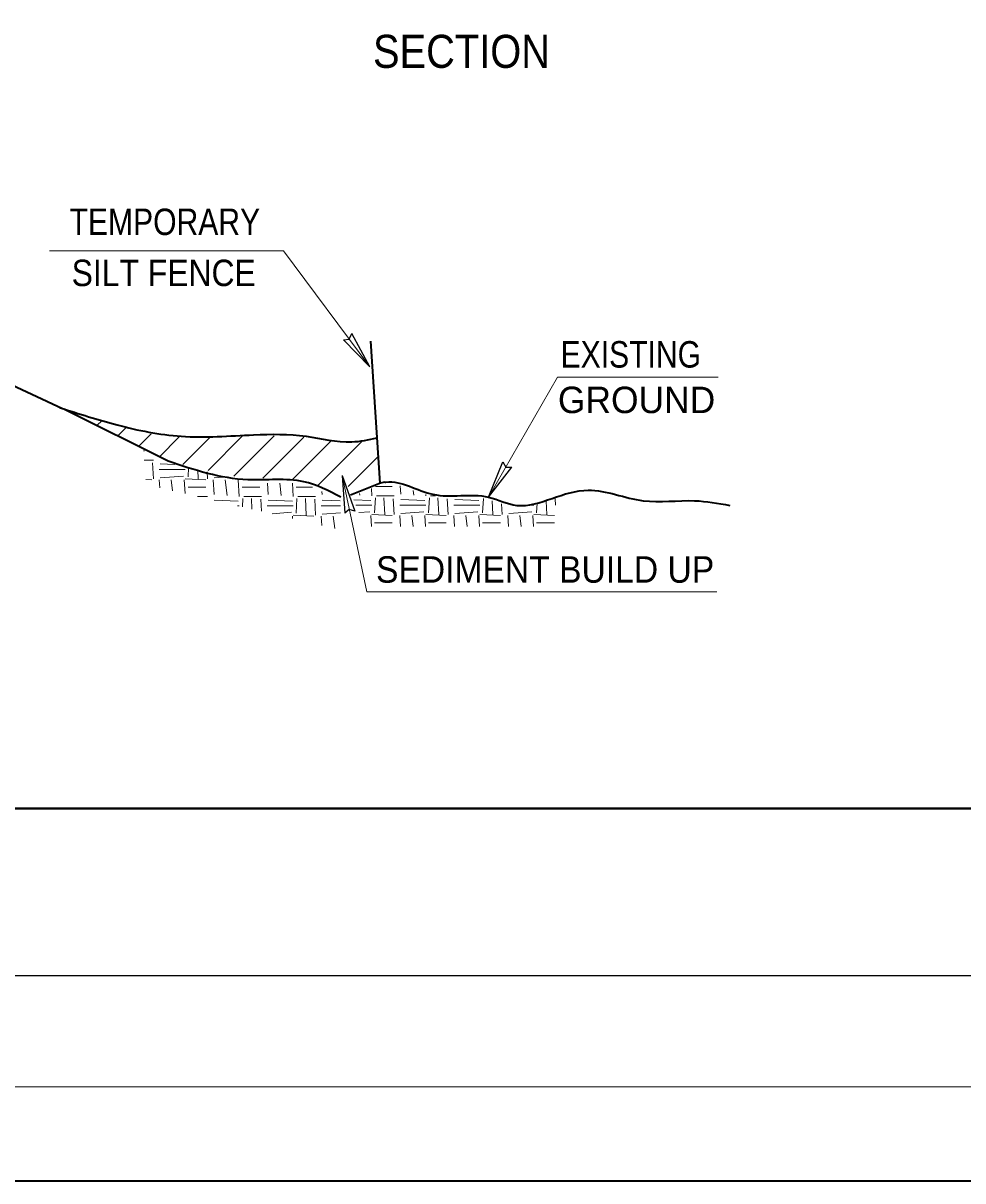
# Model space of a CAD drawing. Extents: x 455 to 827, y 69 to 339.
# Drawn here: x 671.1 to 713.3, y 68.8 to 120.8 of the extents above; entities that cross this region are included whole.
import ezdxf

# ---------------------------------------------------------------- set-up
doc = ezdxf.new("R2010")
doc.units = 0
doc.header["$LTSCALE"] = 0.48
doc.linetypes.add('LONG_DASHED', pattern=[7.5, 6, -1.5])
doc.layers.add('1', color=7, linetype='Continuous', lineweight=13)
doc.layers.add('2', color=7, linetype='Continuous', lineweight=35)

msp = doc.modelspace()

# ---------------------------------------------------------------- linework, layer by layer
at = {"layer": '1'}
for p, q in [((682.764, 110.5917), (672.2681, 110.5917)), ((702.2674, 104.9107), (695.0573, 104.9107)), ((673.4882, 103.2294), (673.53, 103.2712)), ((674.4123, 102.7535), (674.6118, 102.9528)), ((675.3366, 102.2776), (675.7068, 102.648)), ((676.2608, 101.8017), (676.8351, 102.3761)), ((677.1849, 101.3257), (678.0878, 102.2287)), ((678.2488, 100.9898), (679.4795, 102.2203)), ((679.3903, 100.7311), (680.9323, 102.2731)), ((680.5317, 100.4725), (682.3457, 102.2866)), ((681.8338, 100.3744), (683.6792, 102.2198)), ((683.1908, 100.3313), (684.909, 102.0497)), ((684.3302, 100.0707), (686.3331, 102.0736)), ((685.6712, 100.0117), (686.9821, 101.3224)), ((686.5027, 95.2836), (702.2148, 95.2836)), ((460.2938, 73.0566), (820.3229, 73.0566))]:
    msp.add_line(p, q, dxfattribs=at)
at = {"layer": '1', "lineweight": 25}
for p, q in [((686.648, 105.3771), (685.4552, 106.5909)), ((686.648, 105.3771), (685.827, 106.8677)), ((691.9723, 99.5312), (692.6102, 101.109)), ((691.9723, 99.5312), (693.0122, 100.8783)), ((685.4013, 100.5004), (685.9761, 98.8986)), ((685.4013, 100.5004), (685.5227, 98.8028)), ((475.2953, 78.0572), (820.3229, 78.0572))]:
    msp.add_line(p, q, dxfattribs=at)
at = {"layer": '1', "linetype": 'LONG_DASHED'}
for p, q in [((676.5232, 101.6046), (676.4889, 101.6046)), ((676.9385, 101.1868), (676.5227, 101.1868)), ((676.8967, 101.0613), (676.9385, 100.351)), ((678.5106, 100.8515), (678.4846, 100.4345)), ((676.8549, 100.3092), (676.5928, 100.3211)), ((677.1893, 100.7688), (678.3592, 100.7688)), ((677.1893, 100.3092), (677.2116, 99.9523)), ((677.231, 100.3927), (678.2757, 100.4763)), ((677.7324, 100.3092), (677.7903, 99.8178)), ((678.3175, 100.3092), (678.3519, 99.6872)), ((679.2785, 100.3092), (678.3592, 100.351)), ((678.9217, 100.7572), (678.9442, 100.351)), ((679.3439, 100.6604), (679.3621, 100.351)), ((679.6128, 100.3092), (679.6546, 99.6407)), ((679.6546, 100.3927), (680.2892, 100.4436)), ((680.156, 100.3092), (680.2396, 99.5987)), ((680.741, 100.3092), (680.7828, 99.5571)), ((679.2785, 99.975), (678.4846, 99.975)), ((681.7021, 99.975), (680.9082, 99.975)), ((682.0461, 100.1538), (682.0783, 99.6407)), ((682.598, 100.1538), (682.6632, 99.5987)), ((683.1733, 100.1538), (683.2064, 99.5571)), ((684.0756, 99.975), (683.3317, 99.975)), ((686.7129, 99.9219), (686.7318, 99.5827)), ((687.6511, 100.0006), (686.8932, 100.0006)), ((688.0042, 100.0329), (688.0272, 99.6662)), ((688.5879, 99.8308), (688.6122, 99.6243)), ((679.3621, 99.5571), (678.912, 99.5571)), ((679.6546, 99.39), (680.741, 99.3481)), ((680.9499, 99.4735), (680.9258, 99.089)), ((681.7857, 99.5571), (680.9918, 99.5571)), ((681.326, 99.4735), (681.3529, 98.9898)), ((681.744, 99.4317), (681.7757, 98.8916)), ((682.0783, 99.39), (683.1647, 99.3481)), ((683.3735, 99.4735), (683.3317, 98.8049)), ((684.2092, 99.5571), (683.4153, 99.5571)), ((683.7497, 99.4735), (683.7914, 98.7213)), ((684.1675, 99.4317), (684.2092, 98.7213)), ((684.4932, 99.7772), (684.5018, 99.6407)), ((684.5018, 99.39), (685.3156, 99.3586)), ((685.9261, 99.4031), (686.69, 99.3737)), ((686.1808, 99.6901), (686.1885, 99.6243)), ((686.8988, 99.4991), (686.857, 98.8305)), ((687.7346, 99.5827), (686.9407, 99.5827)), ((687.2749, 99.4991), (687.3167, 98.7469)), ((687.6928, 99.4573), (687.7346, 98.7469)), ((688.0272, 99.4156), (689.1136, 99.3737)), ((689.1516, 99.6507), (689.1553, 99.5827)), ((689.3225, 99.4991), (689.2806, 98.8305)), ((689.5877, 99.5827), (689.3642, 99.5827)), ((689.6985, 99.4991), (689.7403, 98.7469)), ((690.1164, 99.4573), (690.1582, 98.7469)), ((690.4507, 99.4156), (691.5372, 99.3737)), ((691.7442, 99.4698), (691.7043, 98.8305)), ((692.1294, 99.367), (692.1639, 98.7469)), ((694.5542, 99.3468), (694.5876, 98.7469)), ((694.9644, 99.4453), (694.9807, 99.1684)), ((680.7101, 99.1392), (680.7828, 99.1392)), ((682.0364, 99.1392), (683.2064, 99.1392)), ((682.2645, 98.7779), (683.1228, 98.8467)), ((684.4601, 99.1392), (685.319, 99.1392)), ((684.5018, 98.7631), (685.3238, 98.8289)), ((686.0177, 99.1648), (686.7318, 99.1648)), ((686.1455, 98.8321), (686.6482, 98.8722)), ((687.6511, 98.7052), (686.7318, 98.7469)), ((687.9852, 99.1648), (689.1553, 99.1648)), ((688.0272, 98.7887), (689.0718, 98.8722)), ((690.0747, 98.7052), (689.1553, 98.7469)), ((690.4089, 99.1648), (691.579, 99.1648)), ((690.4507, 98.7887), (691.4953, 98.8722)), ((692.4982, 98.7052), (691.579, 98.7469)), ((692.5535, 99.228), (692.5818, 98.7469)), ((692.8743, 98.7887), (693.9189, 98.8722)), ((693.7965, 99.1648), (694.0026, 99.1648)), ((694.9218, 98.7052), (694.0026, 98.7469)), ((694.1542, 99.2507), (694.1278, 98.8305)), ((683.1647, 98.6797), (683.1709, 98.5673)), ((684.1257, 98.6797), (683.2064, 98.7213)), ((684.4601, 98.6797), (684.4862, 98.2617)), ((685.0032, 98.6797), (685.0683, 98.1262)), ((686.69, 98.7052), (686.7175, 98.2089)), ((687.6511, 98.3709), (686.857, 98.3709)), ((687.9852, 98.7052), (688.0163, 98.2089)), ((688.5286, 98.7052), (688.587, 98.2089)), ((689.1136, 98.7052), (689.1411, 98.2089)), ((690.0747, 98.3709), (689.2806, 98.3709)), ((690.4089, 98.7052), (690.4399, 98.2089)), ((690.9522, 98.7052), (691.0106, 98.2089)), ((691.5372, 98.7052), (691.5648, 98.2089)), ((692.4982, 98.3709), (691.7043, 98.3709)), ((692.8325, 98.7052), (692.8635, 98.2089)), ((693.3758, 98.7052), (693.4343, 98.2089)), ((693.9607, 98.7052), (693.9883, 98.2089)), ((694.9218, 98.3709), (694.1278, 98.3709))]:
    msp.add_line(p, q, dxfattribs=at)
at = {"layer": '1', "lineweight": 40}
msp.add_line((490.2958, 85.5575), (815.3222, 85.5575), dxfattribs=at)
at = {"layer": '1', "lineweight": 35}
msp.add_lwpolyline([(454.5342, 68.8368), (826.5422, 68.8368), (826.5422, 338.8612), (454.5342, 338.8612)], close=True, dxfattribs=at)
at = {"layer": '1', "lineweight": 25}
for points in [[(685.4552, 106.5909), (685.7209, 106.6262), (685.827, 106.8677)], [(692.6102, 101.109), (692.7483, 100.8793), (693.0122, 100.8783)], [(685.9761, 98.8986), (685.7201, 98.9778), (685.5227, 98.8028)]]:
    msp.add_lwpolyline(points, dxfattribs=at)
at = {"layer": '1', "linetype": 'LONG_DASHED'}
msp.add_lwpolyline([(677.231, 101.0195), (677.8881, 100.9942), (677.8882, 100.9942)], dxfattribs=at)
at = {"layer": '2'}
for p, q in [((656.6608, 111.0442), (672.8455, 103.5069)), ((687.1015, 100.1532), (686.6869, 106.5264)), ((677.5912, 101.1372), (672.9382, 103.4637)), ((687.12, 100.1595), (685.7776, 99.6156)), ((687.3119, 100.1967), (687.1015, 100.1532))]:
    msp.add_line(p, q, dxfattribs=at)
at = {"layer": '2', "lineweight": 13}
for p, q in [((682.764, 110.5917), (686.6476, 105.3762)), ((691.9714, 99.5314), (695.0573, 104.9107)), ((685.4022, 100.5009), (686.5027, 95.2836))]:
    msp.add_line(p, q, dxfattribs=at)
at = {"layer": '2'}
for points in [[(672.7527, 103.5379), (675.3019, 102.7707), (678.1729, 102.2632), (681.4275, 102.3252), (683.785, 102.2632), (685.8269, 102.0095), (686.9715, 102.1952)], [(685.3419, 99.5309), (683.6813, 100.2207), (681.1677, 100.308), (677.5912, 101.1372)], [(687.3119, 100.1967), (687.3614, 100.2027), (689.4749, 99.6548), (691.9714, 99.5314), (693.2395, 99.1572), (694.8172, 99.4727), (696.4404, 99.8397), (698.9072, 99.3675), (701.2152, 99.3675), (702.793, 99.1572)]]:
    msp.add_spline(points, degree=3, dxfattribs=at)

# ---------------------------------------------------------------- texts
at = {"layer": '1'}
for s, height, width, p in [('SECTION', 1.485, 0.9, (686.7838, 118.7981)), ('TEMPORARY', 1.188, 0.85, (673.1666, 111.2947)), ('SILT FENCE', 1.188, 0.9, (673.2617, 109.0014)), ('EXISTING', 1.188, 0.85, (695.202, 105.3439)), ('SEDIMENT BUILD UP', 1.188, 0.95, (686.9187, 95.6873))]:
    msp.add_text(s, height=height, dxfattribs=dict(at, width=width)).set_placement(p)
msp.add_text('GROUND', height=1.188, dxfattribs=at).set_placement((695.0819, 103.3))

doc.saveas('drawing.dxf')
